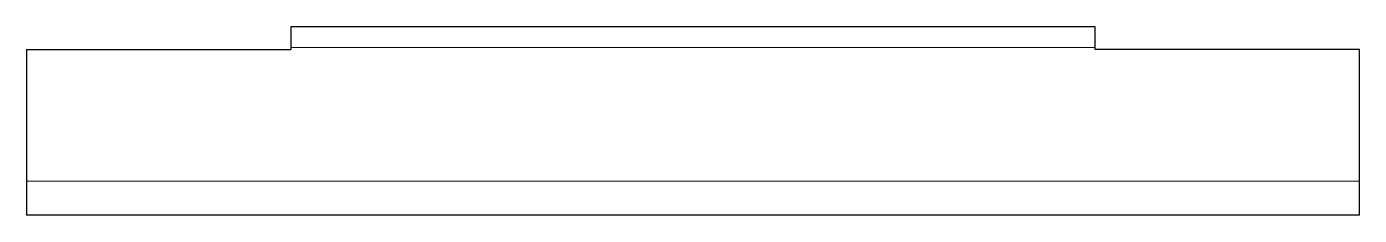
# Model space of a CAD drawing. Header units: millimetres. Extents: x 0 to 3000, y -73 to 351.
import ezdxf

# ---------------------------------------------------------------- set-up
doc = ezdxf.new("R2010")
doc.units = ezdxf.units.MM

msp = doc.modelspace()

# ---------------------------------------------------------------- linework, layer by layer
at = {"color": 7, "linetype": 'Continuous', "lineweight": 25}
for p, q in [((2405, 351.1), (595, 351.1)), ((595, 351.1), (595, 300)), ((2405, 300), (2405, 351.1)), ((0, 300), (0, -73.1)), ((0, 300), (595, 300)), ((3000, 300), (2405, 300)), ((3000, -73.1), (3000, 300)), ((3000, -73.1), (0, -73.1))]:
    msp.add_line(p, q, dxfattribs=at)
at = {"color": 8, "linetype": 'Continuous', "lineweight": 0}
for p, q in [((2405, 304.55), (595, 304.55)), ((0, 3.45), (3000, 3.45))]:
    msp.add_line(p, q, dxfattribs=at)

doc.saveas('drawing.dxf')
